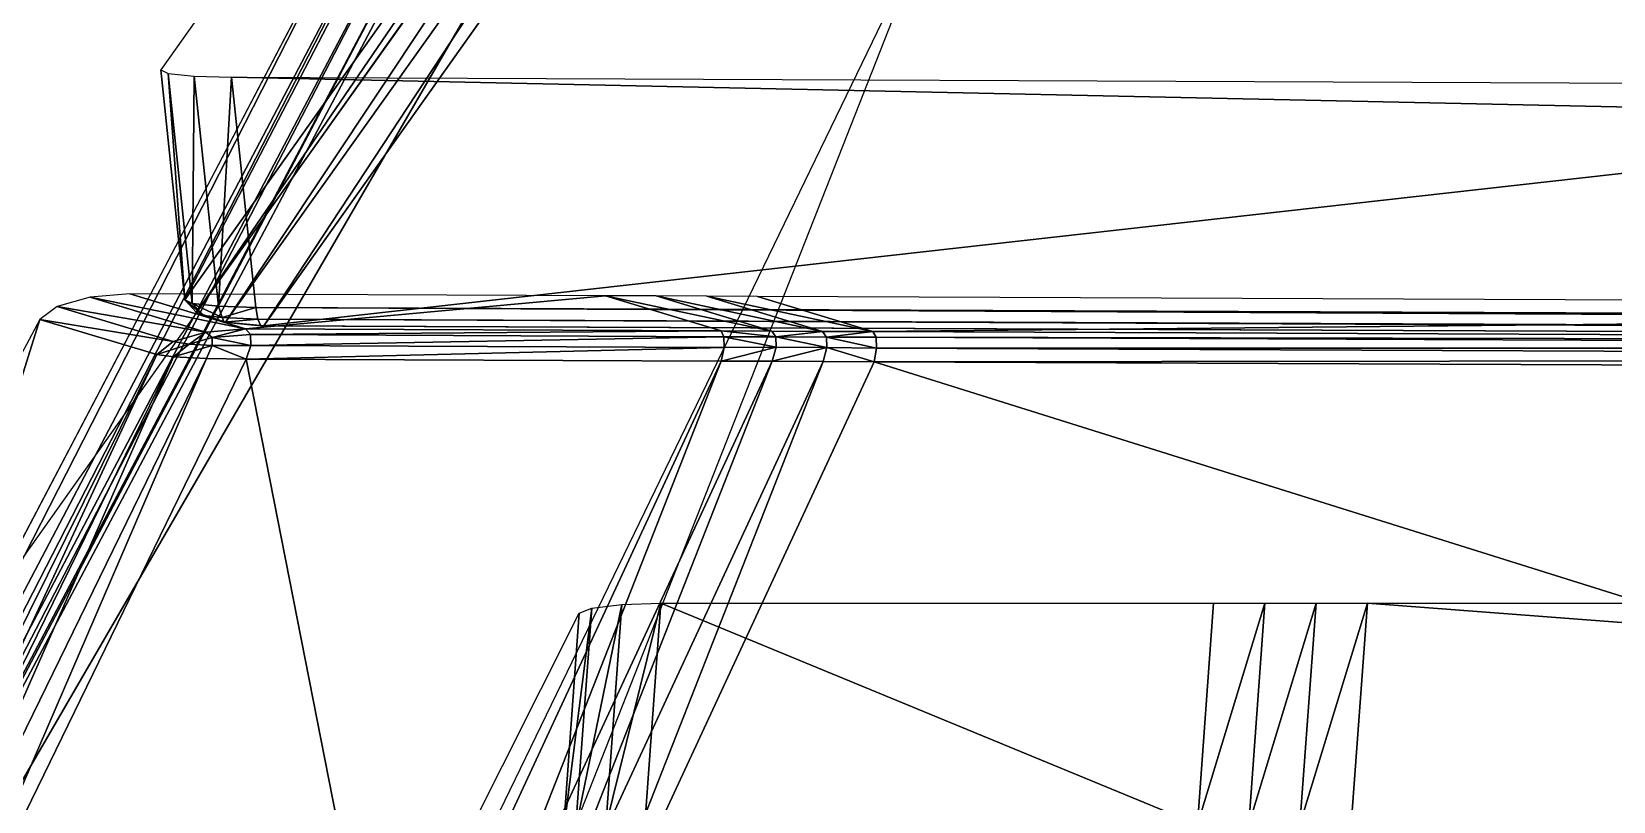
# Model space of a CAD drawing. Extents: x -683 to 86, y -225 to -3.
# Drawn here: x -293.07 to -281, y -207.99 to -202.1 of the extents above; entities that cross this region are included whole.
import ezdxf

# ---------------------------------------------------------------- set-up
doc = ezdxf.new("R2010")
doc.units = 0
doc.header["$MEASUREMENT"] = 0
doc.layers.get('0').update_dxf_attribs({"linetype": 'CONTINUOUS'})

msp = doc.modelspace()

# ---------------------------------------------------------------- linework, layer by layer
for points in [[(-56.735, -19.311, -12.591), (-325.08, -17.108, -7.264), (-325.08, -211.232, -7.264)], [(-56.735, -19.311, -12.591), (-325.08, -211.232, -7.264), (-56.735, -209.029, -12.591)], [(-291.904, -204.155, 103.821), (-287.996, -196.625, 122.625), (-292.088, -202.397, 103.361)], [(-291.904, -204.155, 103.821), (-287.812, -198.383, 123.086), (-287.996, -196.625, 122.625)], [(-287.812, -198.383, 123.086), (-291.904, -204.155, 103.821), (-291.815, -204.252, 103.842)], [(-287.812, -198.383, 123.086), (-291.815, -204.252, 103.842), (-287.709, -198.478, 123.116)], [(-287.709, -198.478, 123.116), (-291.815, -204.252, 103.842), (-291.594, -204.325, 103.85)], [(-287.709, -198.478, 123.116), (-291.594, -204.325, 103.85), (-287.48, -198.54, 123.157)], [(-287.48, -198.54, 123.157), (-291.594, -204.325, 103.85), (-291.301, -204.352, 103.84)], [(-287.48, -198.54, 123.157), (-291.301, -204.352, 103.84), (-287.189, -198.553, 123.197)], [(-290.08, -200.051, 128.705), (-499.793, -215.374, 98.63), (-499.765, -215.477, 98.607)], [(-290.08, -200.051, 128.705), (-499.765, -215.477, 98.607), (-290.045, -200.154, 128.682)], [(-297.488, -215.319, 89.615), (-289.444, -200.126, 128.483), (-289.528, -200.165, 128.591)], [(-290.045, -200.154, 128.682), (-499.765, -215.477, 98.607), (-499.681, -215.553, 98.542)], [(-290.045, -200.154, 128.682), (-499.681, -215.553, 98.542), (-289.954, -200.229, 128.619)], [(-289.954, -200.229, 128.619), (-499.681, -215.553, 98.542), (-499.565, -215.581, 98.455)], [(-289.954, -200.229, 128.619), (-499.565, -215.581, 98.455), (-289.832, -200.257, 128.532)], [(-289.832, -200.257, 128.532), (-499.565, -215.581, 98.455), (-497.42, -215.581, 96.887)], [(-289.832, -200.257, 128.532), (-497.42, -215.581, 96.887), (-287.687, -200.257, 126.964)], [(-297.719, -215.472, 89.618), (-289.91, -200.239, 128.705), (-297.93, -215.525, 89.61)], [(-297.93, -215.525, 89.61), (-289.91, -200.239, 128.705), (-290.15, -200.263, 128.695)], [(-297.564, -215.4, 89.619), (-289.692, -200.205, 128.669), (-297.719, -215.472, 89.618)], [(-297.719, -215.472, 89.618), (-289.692, -200.205, 128.669), (-289.91, -200.239, 128.705)], [(-297.488, -215.319, 89.615), (-289.528, -200.165, 128.591), (-297.564, -215.4, 89.619)], [(-297.564, -215.4, 89.619), (-289.528, -200.165, 128.591), (-289.692, -200.205, 128.669)], [(-297.93, -215.525, 89.61), (-290.15, -200.263, 128.695), (-298.164, -215.55, 89.599)], [(-288.911, -208.145, 5.943), (-286.181, -201.204, 6.645), (-289.658, -208.392, 23.328)], [(-291.904, -204.155, 103.821), (-292.088, -202.397, 103.361), (-292.03, -202.424, 103.265)], [(-291.904, -204.155, 103.821), (-292.03, -202.424, 103.265), (-291.847, -204.182, 103.725)], [(-291.847, -204.182, 103.725), (-292.03, -202.424, 103.265), (-291.832, -202.445, 103.186)], [(-291.847, -204.182, 103.725), (-291.832, -202.445, 103.186), (-291.648, -204.203, 103.646)], [(-291.648, -204.203, 103.646), (-291.832, -202.445, 103.186), (-291.547, -202.454, 103.145)], [(-291.648, -204.203, 103.646), (-291.547, -202.454, 103.145), (-291.363, -204.212, 103.605)], [(-189.161, -204.637, 97.89), (-291.363, -204.212, 103.605), (-291.547, -202.454, 103.145)], [(-189.161, -204.637, 97.89), (-291.547, -202.454, 103.145), (-189.345, -202.879, 97.429)], [(-291.441, -204.377, 103.471), (-292.323, -204.108, 101.799), (-292.628, -204.133, 101.814)], [(-291.441, -204.377, 103.471), (-288.691, -204.123, 101.596), (-292.323, -204.108, 101.799)], [(-291.441, -204.377, 103.471), (-287.809, -204.392, 103.268), (-288.691, -204.123, 101.596)], [(-287.422, -204.394, 103.246), (-288.305, -204.124, 101.575), (-288.691, -204.123, 101.596)], [(-287.422, -204.394, 103.246), (-288.691, -204.123, 101.596), (-287.809, -204.392, 103.268)], [(-291.992, -204.474, 103.488), (-292.879, -204.205, 101.822), (-293.01, -204.305, 101.821)], [(-291.744, -204.402, 103.484), (-292.628, -204.133, 101.814), (-292.879, -204.205, 101.822)], [(-291.744, -204.402, 103.484), (-292.879, -204.205, 101.822), (-291.992, -204.474, 103.488)], [(-291.441, -204.377, 103.471), (-292.628, -204.133, 101.814), (-291.744, -204.402, 103.484)], [(-291.904, -204.155, 103.821), (-291.847, -204.182, 103.725), (-291.76, -204.275, 103.749)], [(-291.904, -204.155, 103.821), (-291.76, -204.275, 103.749), (-291.815, -204.252, 103.842)], [(-291.847, -204.182, 103.725), (-291.648, -204.203, 103.646), (-291.62, -204.29, 103.694)], [(-291.847, -204.182, 103.725), (-291.62, -204.29, 103.694), (-291.76, -204.275, 103.749)], [(-291.363, -204.212, 103.605), (-291.62, -204.29, 103.694), (-291.648, -204.203, 103.646)], [(-291.363, -204.212, 103.605), (-291.347, -204.302, 103.656), (-291.62, -204.29, 103.694)], [(-189.16, -204.727, 97.941), (-291.347, -204.302, 103.656), (-291.363, -204.212, 103.605)], [(-189.16, -204.727, 97.941), (-291.363, -204.212, 103.605), (-189.161, -204.637, 97.89)], [(-287.035, -204.396, 103.225), (-287.918, -204.126, 101.553), (-288.305, -204.124, 101.575)], [(-287.035, -204.396, 103.225), (-288.305, -204.124, 101.575), (-287.422, -204.394, 103.246)], [(-286.649, -204.397, 103.203), (-287.531, -204.128, 101.531), (-287.918, -204.126, 101.553)], [(-286.649, -204.397, 103.203), (-287.918, -204.126, 101.553), (-287.035, -204.396, 103.225)], [(-286.649, -204.397, 103.203), (-267.797, -204.21, 100.428), (-287.531, -204.128, 101.531)], [(-286.649, -204.397, 103.203), (-266.914, -204.479, 102.099), (-267.797, -204.21, 100.428)], [(-294.764, -209.914, 102.868), (-293.01, -204.305, 101.821), (-295.392, -208.765, 101.572)], [(-294.764, -209.914, 102.868), (-292.117, -204.573, 103.48), (-293.01, -204.305, 101.821)], [(-291.992, -204.474, 103.488), (-293.01, -204.305, 101.821), (-292.117, -204.573, 103.48)], [(-291.594, -204.325, 103.85), (-291.815, -204.252, 103.842), (-291.76, -204.275, 103.749)], [(-291.594, -204.325, 103.85), (-291.76, -204.275, 103.749), (-291.604, -204.326, 103.754)], [(-291.76, -204.275, 103.749), (-291.62, -204.29, 103.694), (-291.604, -204.326, 103.754)], [(-291.347, -204.302, 103.656), (-291.604, -204.326, 103.754), (-291.62, -204.29, 103.694)], [(-291.347, -204.302, 103.656), (-291.324, -204.353, 103.742), (-291.604, -204.326, 103.754)], [(-291.301, -204.352, 103.84), (-291.594, -204.325, 103.85), (-291.604, -204.326, 103.754)], [(-291.301, -204.352, 103.84), (-291.604, -204.326, 103.754), (-291.324, -204.353, 103.742)], [(-189.168, -204.778, 98.029), (-291.324, -204.353, 103.742), (-291.347, -204.302, 103.656)], [(-189.168, -204.778, 98.029), (-291.347, -204.302, 103.656), (-189.16, -204.727, 97.941)], [(-189.184, -204.777, 98.129), (-291.301, -204.352, 103.84), (-291.324, -204.353, 103.742)], [(-189.184, -204.777, 98.129), (-291.324, -204.353, 103.742), (-189.168, -204.778, 98.029)], [(-292.117, -204.573, 103.48), (-291.871, -204.494, 103.572), (-291.992, -204.474, 103.488)], [(-291.744, -204.402, 103.484), (-291.992, -204.474, 103.488), (-291.871, -204.494, 103.572)], [(-291.744, -204.402, 103.484), (-291.871, -204.494, 103.572), (-291.696, -204.443, 103.569)], [(-291.696, -204.443, 103.569), (-291.871, -204.494, 103.572), (-291.695, -204.503, 103.611)], [(-291.441, -204.377, 103.471), (-291.744, -204.402, 103.484), (-291.696, -204.443, 103.569)], [(-291.441, -204.377, 103.471), (-291.696, -204.443, 103.569), (-291.403, -204.419, 103.56)], [(-291.401, -204.504, 103.62), (-291.403, -204.419, 103.56), (-291.696, -204.443, 103.569)], [(-291.401, -204.504, 103.62), (-291.696, -204.443, 103.569), (-291.695, -204.503, 103.611)], [(-287.809, -204.392, 103.268), (-291.441, -204.377, 103.471), (-291.403, -204.419, 103.56)], [(-287.809, -204.392, 103.268), (-291.403, -204.419, 103.56), (-287.788, -204.437, 103.356)], [(-287.788, -204.437, 103.356), (-291.403, -204.419, 103.56), (-291.401, -204.504, 103.62)], [(-287.788, -204.437, 103.356), (-291.401, -204.504, 103.62), (-287.786, -204.519, 103.418)], [(-287.809, -204.392, 103.268), (-287.788, -204.437, 103.356), (-287.391, -204.438, 103.339)], [(-287.809, -204.392, 103.268), (-287.391, -204.438, 103.339), (-287.422, -204.394, 103.246)], [(-287.788, -204.437, 103.356), (-287.786, -204.519, 103.418), (-287.389, -204.516, 103.394)], [(-287.788, -204.437, 103.356), (-287.389, -204.516, 103.394), (-287.391, -204.438, 103.339)], [(-287.035, -204.396, 103.225), (-287.422, -204.394, 103.246), (-287.391, -204.438, 103.339)], [(-287.035, -204.396, 103.225), (-287.391, -204.438, 103.339), (-287.003, -204.44, 103.318)], [(-287.391, -204.438, 103.339), (-287.389, -204.516, 103.394), (-287.001, -204.518, 103.372)], [(-287.391, -204.438, 103.339), (-287.001, -204.518, 103.372), (-287.003, -204.44, 103.318)], [(-286.649, -204.397, 103.203), (-287.035, -204.396, 103.225), (-287.003, -204.44, 103.318)], [(-286.649, -204.397, 103.203), (-287.003, -204.44, 103.318), (-286.624, -204.439, 103.293)], [(-286.622, -204.525, 103.35), (-286.624, -204.439, 103.293), (-287.003, -204.44, 103.318)], [(-286.622, -204.525, 103.35), (-287.003, -204.44, 103.318), (-287.001, -204.518, 103.372)], [(-266.914, -204.479, 102.099), (-286.649, -204.397, 103.203), (-286.624, -204.439, 103.293)], [(-266.914, -204.479, 102.099), (-286.624, -204.439, 103.293), (-266.886, -204.524, 102.187)], [(-266.886, -204.524, 102.187), (-286.624, -204.439, 103.293), (-286.622, -204.525, 103.35)], [(-292.117, -204.573, 103.48), (-294.764, -209.914, 102.868), (-294.628, -209.973, 102.947)], [(-292.117, -204.573, 103.48), (-294.628, -209.973, 102.947), (-291.99, -204.589, 103.569)], [(-291.99, -204.589, 103.569), (-294.628, -209.973, 102.947), (-294.391, -210.039, 102.995)], [(-291.99, -204.589, 103.569), (-294.391, -210.039, 102.995), (-291.739, -204.602, 103.625)], [(-291.739, -204.602, 103.625), (-294.391, -210.039, 102.995), (-294.109, -210.097, 103)], [(-291.739, -204.602, 103.625), (-294.109, -210.097, 103), (-291.435, -204.608, 103.633)], [(-292.117, -204.573, 103.48), (-291.99, -204.589, 103.569), (-291.871, -204.494, 103.572)], [(-291.99, -204.589, 103.569), (-291.695, -204.503, 103.611), (-291.871, -204.494, 103.572)], [(-291.99, -204.589, 103.569), (-291.739, -204.602, 103.625), (-291.695, -204.503, 103.611)], [(-291.435, -204.608, 103.633), (-291.695, -204.503, 103.611), (-291.739, -204.602, 103.625)], [(-291.435, -204.608, 103.633), (-291.401, -204.504, 103.62), (-291.695, -204.503, 103.611)], [(-287.786, -204.519, 103.418), (-291.401, -204.504, 103.62), (-291.435, -204.608, 103.633)], [(-287.786, -204.519, 103.418), (-291.435, -204.608, 103.633), (-287.808, -204.623, 103.43)], [(-287.808, -204.623, 103.43), (-287.418, -204.624, 103.409), (-287.389, -204.516, 103.394)], [(-287.808, -204.623, 103.43), (-287.389, -204.516, 103.394), (-287.786, -204.519, 103.418)], [(-287.418, -204.624, 103.409), (-287.001, -204.518, 103.372), (-287.389, -204.516, 103.394)], [(-287.418, -204.624, 103.409), (-287.029, -204.626, 103.387), (-287.001, -204.518, 103.372)], [(-286.639, -204.628, 103.365), (-287.001, -204.518, 103.372), (-287.029, -204.626, 103.387)], [(-286.639, -204.628, 103.365), (-286.622, -204.525, 103.35), (-287.001, -204.518, 103.372)], [(-266.876, -204.606, 102.248), (-286.622, -204.525, 103.35), (-286.639, -204.628, 103.365)], [(-266.876, -204.606, 102.248), (-286.639, -204.628, 103.365), (-266.891, -204.71, 102.261)], [(-266.886, -204.524, 102.187), (-286.622, -204.525, 103.35), (-266.876, -204.606, 102.248)], [(-287.808, -204.623, 103.43), (-290.354, -210.113, 102.79), (-289.964, -210.114, 102.769)], [(-287.808, -204.623, 103.43), (-289.964, -210.114, 102.769), (-287.418, -204.624, 103.409)], [(-287.418, -204.624, 103.409), (-289.964, -210.114, 102.769), (-289.575, -210.116, 102.747)], [(-287.418, -204.624, 103.409), (-289.575, -210.116, 102.747), (-287.029, -204.626, 103.387)], [(-287.029, -204.626, 103.387), (-289.575, -210.116, 102.747), (-289.185, -210.118, 102.725)], [(-287.029, -204.626, 103.387), (-289.185, -210.118, 102.725), (-286.639, -204.628, 103.365)], [(-289.016, -208.241, 6.169), (-288.893, -206.55, 6.814), (-288.795, -206.512, 6.725)], [(-289.016, -208.241, 6.169), (-288.795, -206.512, 6.725), (-288.92, -208.203, 6.08)], [(-288.92, -208.203, 6.08), (-288.795, -206.512, 6.725), (-288.566, -206.484, 6.656)], [(-288.92, -208.203, 6.08), (-288.566, -206.484, 6.656), (-288.69, -208.175, 6.011)], [(-288.69, -208.175, 6.011), (-288.566, -206.484, 6.656), (-288.268, -206.473, 6.626)], [(-288.69, -208.175, 6.011), (-288.268, -206.473, 6.626), (-288.392, -208.165, 5.981)], [(-284.172, -208.165, 5.896), (-288.392, -208.165, 5.981), (-288.268, -206.473, 6.626)], [(-284.172, -208.165, 5.896), (-288.268, -206.473, 6.626), (-284.048, -206.473, 6.541)], [(-284.172, -208.165, 5.896), (-284.048, -206.473, 6.541), (-283.656, -206.473, 6.533)], [(-284.172, -208.165, 5.896), (-283.656, -206.473, 6.533), (-283.78, -208.165, 5.888)], [(-283.78, -208.165, 5.888), (-283.656, -206.473, 6.533), (-283.265, -206.473, 6.526)], [(-283.78, -208.165, 5.888), (-283.265, -206.473, 6.526), (-283.389, -208.165, 5.88)], [(-283.389, -208.165, 5.88), (-283.265, -206.473, 6.526), (-282.873, -206.473, 6.518)], [(-283.389, -208.165, 5.88), (-282.873, -206.473, 6.518), (-282.997, -208.165, 5.873)], [(-260.65, -208.165, 5.422), (-282.997, -208.165, 5.873), (-282.873, -206.473, 6.518)], [(-260.65, -208.165, 5.422), (-282.873, -206.473, 6.518), (-260.526, -206.473, 6.067)], [(-289.016, -208.241, 6.169), (-292.403, -213.546, 22.949), (-288.893, -206.55, 6.814)]]:
    msp.add_3dface(points)
at = {"color": 252}
for points in [[(-499.793, -215.374, 98.63), (-290.08, -200.051, 128.705), (-290.08, -114.373, 128.705)], [(-499.793, -215.374, 98.63), (-290.08, -114.373, 128.705), (-499.793, -114.373, 98.63)], [(-297.488, -215.319, 89.615), (-294.763, -208.412, 90.314), (-287.753, -198.523, 123.32)], [(-297.488, -215.319, 89.615), (-287.753, -198.523, 123.32), (-289.444, -200.126, 128.483)], [(-290.15, -200.263, 128.695), (-499.374, -215.55, 98.691), (-298.164, -215.55, 89.599)], [(-291.435, -204.608, 103.633), (-294.109, -210.097, 103), (-290.354, -210.113, 102.79)], [(-291.435, -204.608, 103.633), (-290.354, -210.113, 102.79), (-287.808, -204.623, 103.43)], [(-286.639, -204.628, 103.365), (-289.185, -210.118, 102.725), (-268.881, -210.202, 101.589)], [(-286.639, -204.628, 103.365), (-268.881, -210.202, 101.589), (-266.891, -204.71, 102.261)]]:
    msp.add_3dface(points, dxfattribs=at)
at = {"color": 250}
for points in [[(-195.157, -193.57, 136.118), (-287.189, -198.553, 123.197), (-291.301, -204.352, 103.84)], [(-195.157, -193.57, 136.118), (-291.301, -204.352, 103.84), (-189.184, -204.777, 98.129)]]:
    msp.add_3dface(points, dxfattribs=at)

doc.saveas('drawing.dxf')
